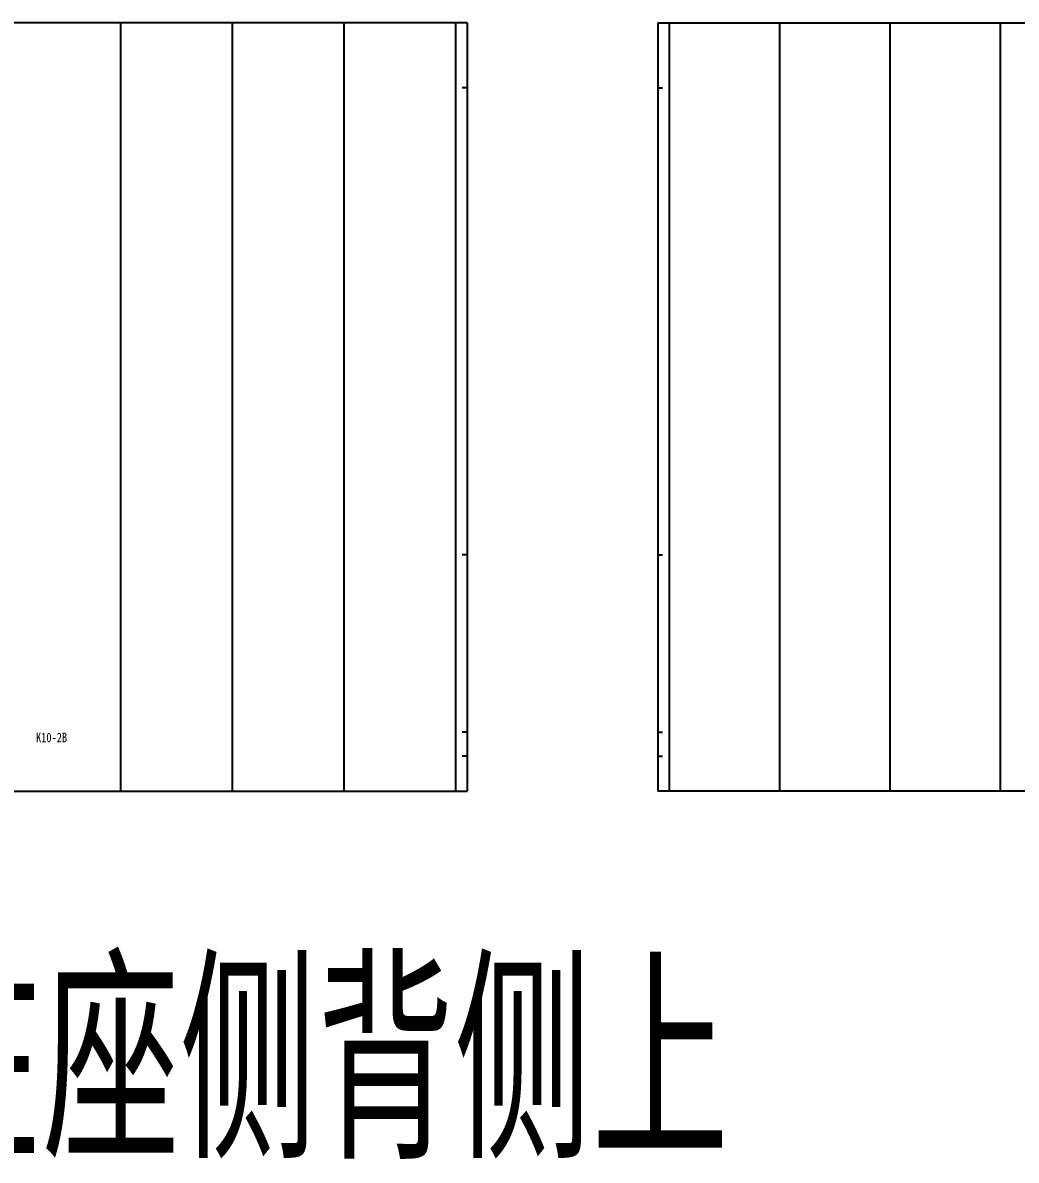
# Model space of a CAD drawing. Header units: millimetres. Extents: x 1725838 to 1745173, y -304752 to -289676.
# Drawn here: x 1730086 to 1731128, y -302052 to -300859 of the extents above; entities that cross this region are included whole.
import ezdxf

# ---------------------------------------------------------------- set-up
doc = ezdxf.new("R2010")
doc.units = ezdxf.units.MM
for name, color, linetype in [('剪口线', 7, 'Continuous'), ('文字', 7, 'Continuous'), ('缝头内线', 7, 'Continuous')]:
    doc.layers.add(name, color=color, linetype=linetype)
doc.styles.get("Standard").update_dxf_attribs({"font": 'simplex.shx', "bigfont": 'gbcbig.shx'})
doc.styles.add('宋体平面', font='', dxfattribs={"width": 0.8})
doc.styles.get('宋体平面').set_extended_font_data('NSimSun')

msp = doc.modelspace()

# ---------------------------------------------------------------- linework, layer by layer
for p, q in [((1730551.9, -300859), (1729523.1, -300859)), ((1730551.9, -300859), (1730551.9, -301664.8)), ((1730751.9, -300859), (1731789.6, -300859)), ((1730751.9, -300859), (1730751.9, -301664.8)), ((1729731.1, -301664.8), (1730551.9, -301664.8)), ((1731572.9, -301664.8), (1730751.9, -301664.8))]:
    msp.add_line(p, q)
at = {"layer": '剪口线', "color": 2}
for p, q in [((1730551.9, -300927.3), (1730546.9, -300927.3)), ((1730751.9, -300927.3), (1730756.9, -300927.3)), ((1730551.9, -301416.9), (1730546.9, -301416.9)), ((1730751.9, -301416.9), (1730756.9, -301416.9)), ((1730551.9, -301602.9), (1730546.9, -301602.9)), ((1730751.9, -301602.9), (1730756.9, -301602.9)), ((1730551.9, -301628.1), (1730546.9, -301628.1)), ((1730751.9, -301628.1), (1730756.9, -301628.1))]:
    msp.add_line(p, q, dxfattribs=at)
at = {"layer": '文字', "color": 3}
for p, q in [((1730188.4, -300859), (1730188.4, -301664.8)), ((1730305.5, -300859), (1730305.5, -301664.8)), ((1730422.7, -300859), (1730422.7, -301664.8)), ((1730879.6, -300859), (1730879.6, -301664.8)), ((1730995.4, -300859), (1730995.4, -301664.8)), ((1731111.1, -300859), (1731111.1, -301664.8))]:
    msp.add_line(p, q, dxfattribs=at)
at = {"layer": '缝头内线', "color": 1}
for p, q in [((1730539.9, -300859), (1730539.9, -301664.8)), ((1730763.9, -300859), (1730763.9, -301664.8))]:
    msp.add_line(p, q, dxfattribs=at)

# ---------------------------------------------------------------- texts
at = {"color": 3, "insert": (1730116, -301608.6), "char_height": 10, "attachment_point": 5, "style": '宋体平面'}
msp.add_mtext('\\A1;K10-2B', dxfattribs=at)
at = {"color": 1, "insert": (1730178.5, -301951), "char_height": 200, "attachment_point": 5}
msp.add_mtext('\\A1;明线压在座侧背侧上', dxfattribs=at)

doc.saveas('drawing.dxf')
